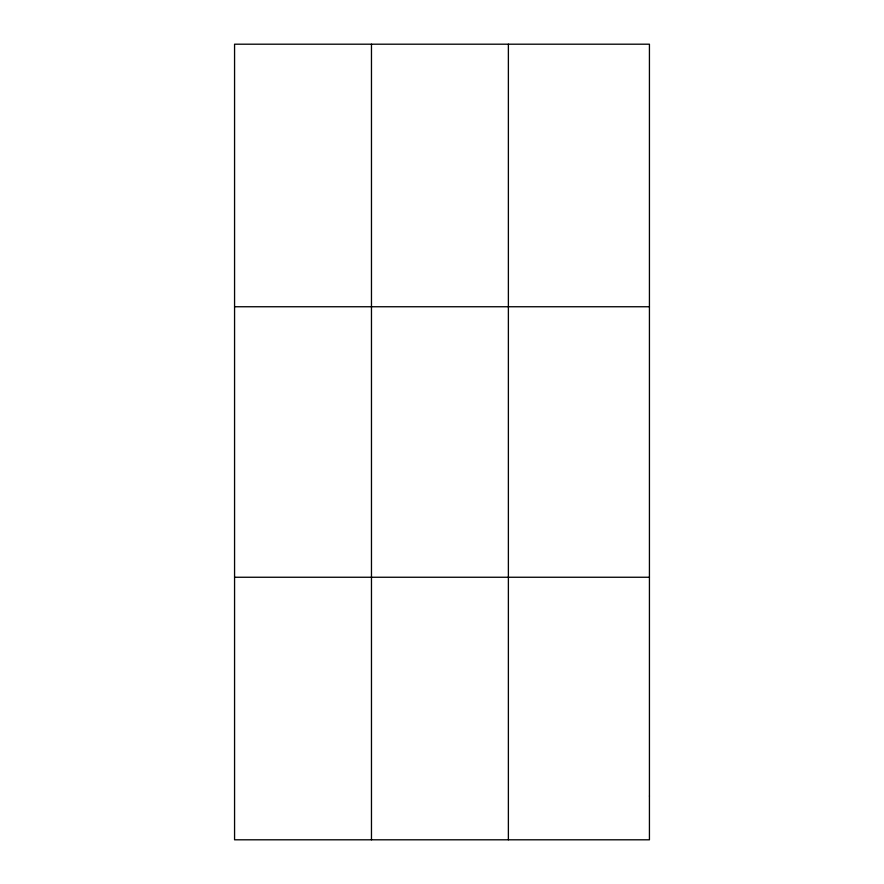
<?xml version="1.0" encoding="UTF-8"?>
<svg xmlns="http://www.w3.org/2000/svg" width="884" height="884" viewBox="0 0 884 884"><rect width="100%" height="100%" fill="white"/><g stroke="black" fill="none" stroke-linecap="round" stroke-linejoin="round"><path stroke-width="1.33" d="M234.569 306.748L649.431 306.748M234.569 577.252L649.431 577.252M508.377 44.2L508.377 839.8M371.468 44.2L371.468 839.8M649.431 796.042L649.431 839.8L234.569 839.8L234.569 44.2L649.431 44.2L649.431 796.042"/></g></svg>
